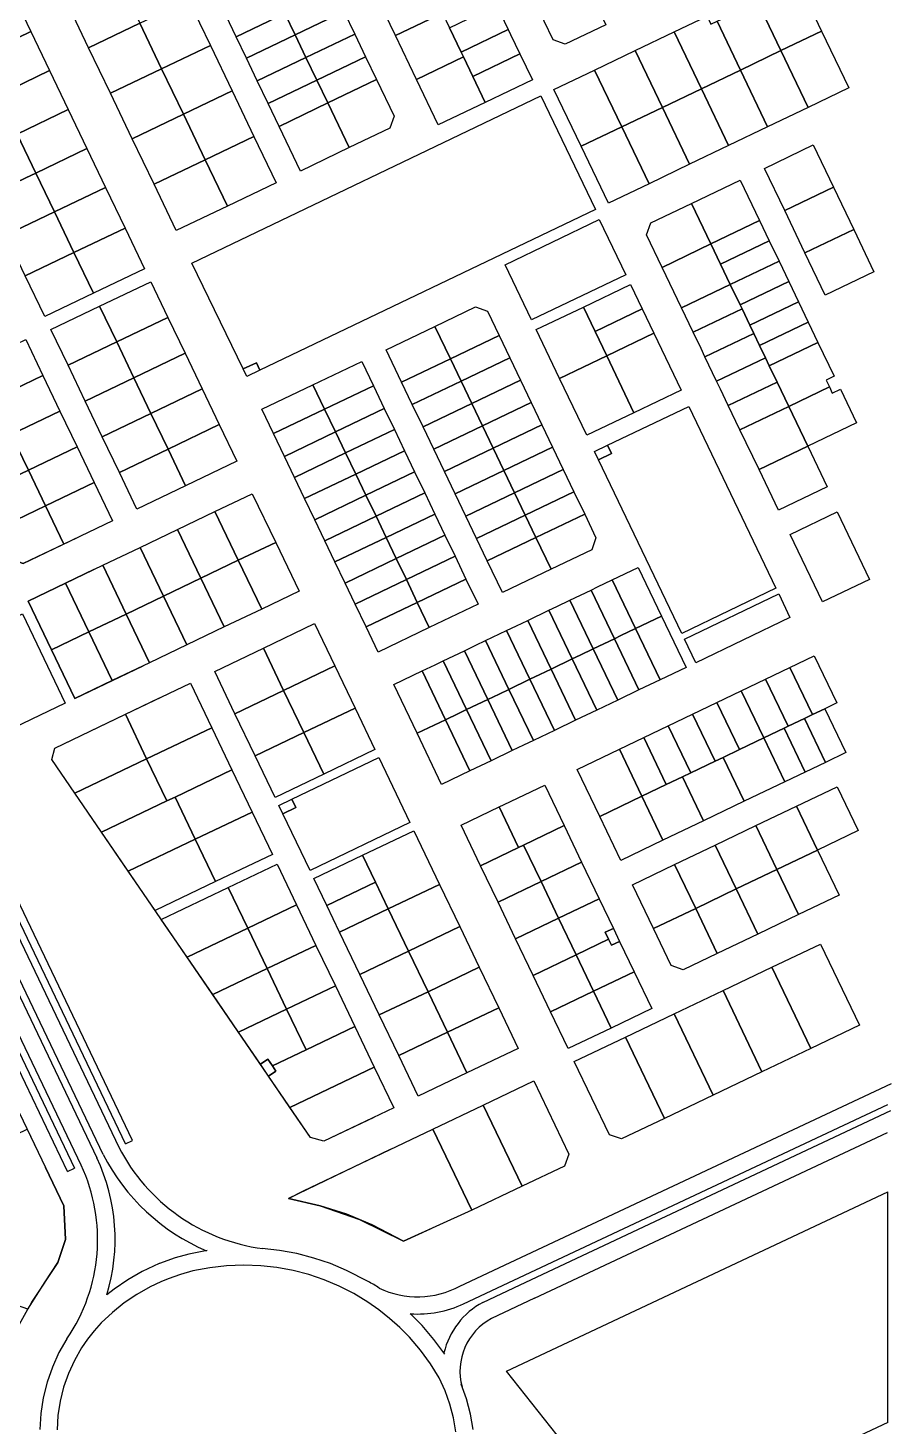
# Model space of a CAD drawing. Header units: metres. Extents: x 678805 to 1359287, y 2747329 to 5497370.
# Drawn here: x 680335 to 680816, y 2748317 to 2749093 of the extents above; entities that cross this region are included whole.
import ezdxf

# ---------------------------------------------------------------- set-up
doc = ezdxf.new("R2010")
doc.units = ezdxf.units.M
for name, color, linetype in [('00_XREF_TWQ_URBAN CONTEXT', 7, 'Continuous'), ('XREF_MON_EIT SUPPORT$0$L-Límite Acera', 9, 'Continuous'), ('XREF_MON_EIT SUPPORT$0$L-Límite Parcela', 5, 'Continuous'), ('XREF_MON_URBAN CONTEXT$0$Parcel', 7, 'Continuous'), ('XREF_MON_URBAN CONTEXT$0$XREF_MON_EIT SUPPORT', 7, 'Continuous')]:
    doc.layers.add(name, color=color, linetype=linetype)

# ---------------------------------------------------------------- blocks, each defined once
blk = doc.blocks.new('XREF_MON_EIT SUPPORT')
at = {"layer": 'XREF_MON_EIT SUPPORT$0$L-Límite Acera'}
for p, q in [((680357.4, 2748458.17), (679961.56, 2749287.19)), ((680603.19, 2748407.65), (680814.92, 2748507.13)), ((680605.24, 2748397.94), (680812.89, 2748495.51)), ((680608.8, 2748395.38), (680814.63, 2748492.09)), ((680616.71, 2748387.85), (680812.67, 2748479.93))]:
    blk.add_line(p, q, dxfattribs=at)
for points in [[(680393.49, 2748475.41), (679998, 2749303.72, -0.413894), (680002.71, 2749317.05), (680761.78, 2749680.5, -0.414588), (680775.12, 2749675.79), (680816.34, 2749589.43)], [(680389.61, 2748473.55), (679994.99, 2749300.06, 0.414214), (679992.32, 2749301), (679992.23, 2749300.96, 0.414214), (679991.29, 2749298.29), (680385.91, 2748471.79)], [(680364.98, 2748461.79), (679970.36, 2749288.26, 0.414533), (679967.69, 2749289.21), (679967.6, 2749289.16, 0.413894), (679966.66, 2749286.5), (680361.28, 2748460.02)], [(680377.25, 2748467.65), (679982.63, 2749294.14, 0.414214), (679979.96, 2749295.08), (679979.96, 2749295.08, 0.414214), (679979.02, 2749292.42), (680373.64, 2748465.93)], [(680434.88, 2748414.33), (680424.85, 2748412.39), (680417.2, 2748410.27), (680408.45, 2748407.18, 0.024209), (680408.36, 2748407.15), (680398.92, 2748402.75), (680390.89, 2748398.21), (680383.25, 2748393.03), (680379.18, 2748389.78)], [(680530.41, 2748393.52, 0.03542), (680524.35, 2748397.18), (680512.35, 2748403.31), (680503.37, 2748407.1), (680494.14, 2748410.24), (680484.7, 2748412.7), (680475.12, 2748414.47), (680465.42, 2748415.54)]]:
    blk.add_lwpolyline(points, format="xyb", dxfattribs=at)
for points in [[(680389.61, 2748473.55), (680393.49, 2748475.41)], [(680357.4, 2748458.17), (680361.28, 2748460.02)], [(680357.4, 2748458.17), (680361.28, 2748460.02)], [(680573.08, 2748313.72), (680571.72, 2748321.5), (680569.71, 2748329.14), (680567.06, 2748336.58), (680563.85, 2748343.67), (680558.93, 2748351.52), (680553.36, 2748359.09), (680547.23, 2748366.23), (680541.91, 2748371.63), (680536.26, 2748376.71), (680530.32, 2748381.43), (680524.11, 2748385.78), (680516.35, 2748390.48), (680508.29, 2748394.6), (680499.95, 2748398.12), (680491.38, 2748401.04), (680482.62, 2748403.32), (680473.72, 2748404.96), (680464.72, 2748405.96), (680455.24, 2748406.3), (680445.77, 2748405.93), (680436.35, 2748404.84), (680427.05, 2748403.04), (680420.09, 2748401.1), (680413.25, 2748398.69), (680409.26, 2748396.98), (680403.32, 2748394.21), (680395.95, 2748390.04), (680388.94, 2748385.3), (680382.33, 2748380.01), (680376.17, 2748374.21), (680372.22, 2748369.84), (680368.55, 2748365.19), (680365.22, 2748360.32), (680361.23, 2748353.34), (680357.91, 2748346.06), (680355.27, 2748338.5), (680353.33, 2748330.73), (680352.11, 2748322.82), (680351.62, 2748314.82)], [(680575.3, 2748394.54), (680603.19, 2748407.65)], [(680577.34, 2748384.84), (680605.24, 2748397.94)], [(680588.04, 2748385.62), (680608.8, 2748395.38)], [(680616.71, 2748387.85), (680592.84, 2748376.72)], [(680566.88, 2748356.92), (680560.88, 2748365.07), (680554.3, 2748372.73), (680548.55, 2748378.57), (680547.76, 2748379.28)], [(680357.08, 2748365.42), (680357.08, 2748365.42), (680352.68, 2748357.73), (680348.99, 2748349.64), (680346.06, 2748341.25), (680343.91, 2748332.63), (680342.55, 2748323.85), (680342.01, 2748314.97)], [(680582.6, 2748314.97), (680582.6, 2748314.97), (680581.1, 2748323.55), (680578.89, 2748331.97), (680575.97, 2748340.18)]]:
    blk.add_lwpolyline(points, dxfattribs=at)
for centre, radius, start, end in [((680279.07, 2748420.77), 104.8, 342.80032, 25.52305), ((680479.87, 2748520.29), 115.33, 207.15768, 246.83809), ((680479.29, 2748519.47), 104.84, 207.05313, 262.62291), ((680276.73, 2748420.51), 97.42, 325.56206, 25.06719), ((680551.83, 2748439.14), 50.4, 244.84988, 297.7509), ((680551.83, 2748439.14), 60, 266.10956, 295.16667), ((680608.72, 2748347.32), 43.53, 118.36719, 166.39943), ((680608.72, 2748347.32), 33.41, 118.36719, 195.02993)]:
    blk.add_arc(centre, radius, start, end, dxfattribs=at)
at = {"layer": 'XREF_MON_EIT SUPPORT$0$L-Límite Parcela'}
for points in [[(680301.77, 2748930.06), (680270.18, 2748914.92), (680326.13, 2748798.13), (680332.8, 2748795.78), (680362.97, 2748810.24)], [(680287.05, 2748428.79), (680102.57, 2748813.89), (680162.07, 2748842.42), (680345.17, 2748460.48)], [(680372.07, 2748792.42), (680335.58, 2748774.94), (680361.51, 2748720.83), (680399.37, 2748738.97)], [(680350.33, 2748693.3), (680408.47, 2748721.15)], [(680527.41, 2748488.29), (680499.75, 2748475.09), (680492.42, 2748477.06), (680361.42, 2748668.36), (680348.65, 2748687.01), (680350.33, 2748693.3)], [(680536.55, 2748470.39), (680480.07, 2748443.21), (680497.66, 2748439.28), (680519.53, 2748431.6), (680544.01, 2748419.56), (680559, 2748426.45)], [(680035.57, 2748263.97), (680070.17, 2748191.74), (680306.9, 2748304.65), (680316.83, 2748327.58), (680319.23, 2748339.33), (680323.08, 2748355.01), (680328.82, 2748370.13), (680335.32, 2748381.8), (680344.94, 2748397.03), (680352.1, 2748407.82), (680356.38, 2748420.52), (680355.36, 2748439.23), (680345.17, 2748460.48)]]:
    blk.add_lwpolyline(points, dxfattribs=at)
blk = doc.blocks.new('XREF_MON_URBAN CONTEXT')
at = {"layer": 'XREF_MON_URBAN CONTEXT$0$Parcel'}
for points in [[(680556.54, 2749120.32), (680563.02, 2749106.79), (680565.61, 2749101.38), (680539.46, 2749088.85), (680527.79, 2749113.2), (680553.94, 2749125.73), (680556.54, 2749120.32)], [(680397.56, 2749095.71), (680369.15, 2749082.1), (680357.06, 2749107.35), (680385.46, 2749120.96), (680397.56, 2749095.71)], [(680656.3, 2749094.93), (680633.75, 2749084.13), (680627.08, 2749086.48), (680617.15, 2749107.22), (680644.2, 2749120.18), (680656.3, 2749094.93)], [(680776.11, 2749091.35), (680753.56, 2749080.55), (680738.44, 2749112.11), (680760.99, 2749122.91), (680776.11, 2749091.35)], [(680337.1, 2749091.14), (680308.69, 2749077.53), (680297.89, 2749100.07), (680326.3, 2749113.68), (680337.1, 2749091.14)], [(680478.16, 2749101.06), (680451.11, 2749088.1), (680445.49, 2749099.82), (680472.54, 2749112.79), (680478.16, 2749101.06)], [(680510.83, 2749102.3), (680483.78, 2749089.34), (680478.16, 2749101.06), (680505.22, 2749114.02), (680510.83, 2749102.3)], [(680753.56, 2749080.55), (680731.02, 2749069.75), (680718.05, 2749096.8), (680721.9, 2749098.64), (680719.74, 2749103.15), (680738.44, 2749112.11), (680753.56, 2749080.55)], [(680436.72, 2749083.42), (680409.66, 2749070.46), (680397.56, 2749095.71), (680424.62, 2749108.67), (680436.72, 2749083.42)], [(680516.88, 2749089.68), (680489.83, 2749076.71), (680483.78, 2749089.34), (680510.83, 2749102.3), (680516.88, 2749089.68)], [(680602.13, 2749092.27), (680575.98, 2749079.74), (680569.5, 2749093.26), (680595.65, 2749105.79), (680602.13, 2749092.27)], [(680409.66, 2749070.46), (680381.25, 2749056.85), (680369.15, 2749082.1), (680397.56, 2749095.71), (680409.66, 2749070.46)], [(680483.78, 2749089.34), (680456.72, 2749076.38), (680451.11, 2749088.1), (680478.16, 2749101.06), (680483.78, 2749089.34)], [(680569.5, 2749093.26), (680575.98, 2749079.74), (680577.28, 2749077.03), (680551.12, 2749064.5), (680539.46, 2749088.85), (680565.61, 2749101.38), (680569.5, 2749093.26)], [(680718.05, 2749096.8), (680731.02, 2749069.75), (680709.37, 2749059.37), (680694.25, 2749090.94), (680712.52, 2749099.69), (680714.68, 2749095.18), (680718.05, 2749096.8)], [(680347.47, 2749069.49), (680319.07, 2749055.88), (680308.69, 2749077.53), (680337.1, 2749091.14), (680347.47, 2749069.49)], [(680489.83, 2749076.71), (680462.77, 2749063.75), (680456.72, 2749076.38), (680483.78, 2749089.34), (680489.83, 2749076.71)], [(680522.93, 2749077.05), (680495.88, 2749064.09), (680489.83, 2749076.71), (680516.88, 2749089.68), (680522.93, 2749077.05)], [(680608.61, 2749078.74), (680582.46, 2749066.21), (680577.28, 2749077.03), (680575.98, 2749079.74), (680602.13, 2749092.27), (680603.43, 2749089.56), (680608.61, 2749078.74)], [(680709.37, 2749059.37), (680687.73, 2749049), (680672.61, 2749080.57), (680694.25, 2749090.94), (680709.37, 2749059.37)], [(680768.69, 2749048.98), (680753.56, 2749080.55), (680776.11, 2749091.35), (680791.23, 2749059.79), (680768.69, 2749048.98)], [(680448.81, 2749058.17), (680421.76, 2749045.21), (680409.66, 2749070.46), (680436.72, 2749083.42), (680448.81, 2749058.17)], [(680589.38, 2749051.78), (680582.46, 2749066.21), (680608.61, 2749078.74), (680615.53, 2749064.31), (680589.38, 2749051.78)], [(680687.73, 2749049), (680665.18, 2749038.2), (680650.06, 2749069.77), (680672.61, 2749080.57), (680687.73, 2749049)], [(680768.69, 2749048.98), (680746.14, 2749038.18), (680731.02, 2749069.75), (680753.56, 2749080.55), (680768.69, 2749048.98)], [(680495.88, 2749064.09), (680468.82, 2749051.12), (680462.77, 2749063.75), (680489.83, 2749076.71), (680495.88, 2749064.09)], [(680528.98, 2749064.42), (680501.93, 2749051.46), (680495.88, 2749064.09), (680522.93, 2749077.05), (680528.98, 2749064.42)], [(680582.46, 2749066.21), (680589.38, 2749051.78), (680563.22, 2749039.25), (680551.12, 2749064.5), (680577.28, 2749077.03), (680582.46, 2749066.21)], [(680357.84, 2749047.85), (680329.44, 2749034.24), (680319.07, 2749055.88), (680347.47, 2749069.49), (680357.84, 2749047.85)], [(680421.76, 2749045.21), (680393.35, 2749031.6), (680381.25, 2749056.85), (680409.66, 2749070.46), (680421.76, 2749045.21)], [(680501.93, 2749051.46), (680474.87, 2749038.5), (680468.82, 2749051.12), (680495.88, 2749064.09), (680501.93, 2749051.46)], [(680513.81, 2749026.66), (680501.93, 2749051.46), (680528.98, 2749064.42), (680538.7, 2749044.13), (680536.36, 2749037.46), (680513.81, 2749026.66)], [(680665.18, 2749038.2), (680642.64, 2749027.4), (680627.51, 2749058.96), (680650.06, 2749069.77), (680665.18, 2749038.2)], [(680746.14, 2749038.18), (680724.5, 2749027.81), (680709.37, 2749059.37), (680731.02, 2749069.75), (680746.14, 2749038.18)], [(680460.91, 2749032.92), (680433.86, 2749019.96), (680421.76, 2749045.21), (680448.81, 2749058.17), (680460.91, 2749032.92)], [(680464.27, 2748903.13), (680462.36, 2748907.26), (680454.95, 2748903.83), (680426.41, 2748962.61), (680620.3, 2749055.51), (680650.55, 2748992.38), (680464.27, 2748903.13)], [(680724.5, 2749027.81), (680702.85, 2749017.44), (680687.73, 2749049), (680709.37, 2749059.37), (680724.5, 2749027.81)], [(680368.21, 2749026.21), (680339.81, 2749012.59), (680329.44, 2749034.24), (680357.84, 2749047.85), (680368.21, 2749026.21)], [(680513.81, 2749026.66), (680486.75, 2749013.7), (680474.87, 2749038.5), (680501.93, 2749051.46), (680513.81, 2749026.66)], [(680702.85, 2749017.44), (680680.31, 2749006.64), (680665.18, 2749038.2), (680687.73, 2749049), (680702.85, 2749017.44)], [(680433.86, 2749019.96), (680405.45, 2749006.35), (680393.35, 2749031.6), (680421.76, 2749045.21), (680433.86, 2749019.96)], [(680339.81, 2749012.59), (680334.3, 2749009.96), (680317.23, 2749001.78), (680315.59, 2749005.2), (680311.12, 2749003.03), (680302.38, 2749021.28), (680329.44, 2749034.24), (680339.81, 2749012.59)], [(680446.17, 2748994.25), (680433.86, 2749019.96), (680460.91, 2749032.92), (680473.23, 2749007.22), (680446.17, 2748994.25)], [(680680.31, 2749006.64), (680657.76, 2748995.84), (680642.64, 2749027.4), (680665.18, 2749038.2), (680680.31, 2749006.64)], [(680378.58, 2749004.56), (680350.18, 2748990.95), (680339.81, 2749012.59), (680368.21, 2749026.21), (680378.58, 2749004.56)], [(680782.7, 2749004.69), (680755.65, 2748991.73), (680744.41, 2749015.18), (680771.47, 2749028.14), (680782.7, 2749004.69)], [(680446.17, 2748994.25), (680417.76, 2748980.64), (680405.45, 2749006.35), (680433.86, 2749019.96), (680446.17, 2748994.25)], [(680350.18, 2748990.95), (680323.12, 2748977.99), (680314.57, 2748995.84), (680319.04, 2748997.99), (680317.23, 2749001.78), (680334.3, 2749009.96), (680339.81, 2749012.59), (680350.18, 2748990.95)], [(680741.69, 2748986.15), (680714.63, 2748973.19), (680703.83, 2748995.73), (680730.88, 2749008.69), (680741.69, 2748986.15)], [(680389.39, 2748982.02), (680360.98, 2748968.4), (680350.18, 2748990.95), (680378.58, 2749004.56), (680389.39, 2748982.02)], [(680793.94, 2748981.24), (680766.88, 2748968.28), (680755.65, 2748991.73), (680782.7, 2749004.69), (680793.94, 2748981.24)], [(680714.63, 2748973.19), (680687.58, 2748960.22), (680678.93, 2748978.26), (680681.28, 2748984.93), (680703.83, 2748995.73), (680714.63, 2748973.19)], [(680360.98, 2748968.4), (680333.92, 2748955.44), (680323.12, 2748977.99), (680350.18, 2748990.95), (680360.98, 2748968.4)], [(680667.38, 2748956.09), (680615.07, 2748931.03), (680600.38, 2748961.69), (680652.69, 2748986.75), (680667.38, 2748956.09)], [(680747.09, 2748974.88), (680720.03, 2748961.91), (680714.63, 2748973.19), (680741.69, 2748986.15), (680747.09, 2748974.88)], [(680371.78, 2748945.86), (680360.98, 2748968.4), (680389.39, 2748982.02), (680400.19, 2748959.47), (680371.78, 2748945.86)], [(680805.17, 2748957.8), (680778.11, 2748944.83), (680766.88, 2748968.28), (680793.94, 2748981.24), (680805.17, 2748957.8)], [(680720.03, 2748961.91), (680725.43, 2748950.64), (680698.38, 2748937.68), (680687.58, 2748960.22), (680714.63, 2748973.19), (680720.03, 2748961.91)], [(680752.49, 2748963.6), (680725.43, 2748950.64), (680720.03, 2748961.91), (680747.09, 2748974.88), (680752.49, 2748963.6)], [(680371.78, 2748945.86), (680344.73, 2748932.9), (680333.92, 2748955.44), (680360.98, 2748968.4), (680371.78, 2748945.86)], [(680757.89, 2748952.33), (680730.84, 2748939.37), (680725.43, 2748950.64), (680752.49, 2748963.6), (680757.89, 2748952.33)], [(680413.15, 2748932.41), (680384.74, 2748918.8), (680375.24, 2748938.64), (680403.65, 2748952.26), (680413.15, 2748932.41)], [(680676.45, 2748937.15), (680650.3, 2748924.62), (680643.82, 2748938.15), (680669.97, 2748950.68), (680676.45, 2748937.15)], [(680730.84, 2748939.37), (680731.92, 2748937.11), (680704.86, 2748924.15), (680698.38, 2748937.68), (680725.43, 2748950.64), (680730.84, 2748939.37)], [(680763.29, 2748941.06), (680736.24, 2748928.09), (680731.92, 2748937.11), (680730.84, 2748939.37), (680757.89, 2748952.33), (680763.29, 2748941.06)], [(680384.74, 2748918.8), (680357.69, 2748905.84), (680348.18, 2748925.68), (680375.24, 2748938.64), (680384.74, 2748918.8)], [(680768.69, 2748929.78), (680741.64, 2748916.82), (680738.4, 2748923.58), (680736.24, 2748928.09), (680763.29, 2748941.06), (680768.69, 2748929.78)], [(680422.66, 2748912.57), (680394.25, 2748898.96), (680384.74, 2748918.8), (680413.15, 2748932.41), (680422.66, 2748912.57)], [(680597.04, 2748922.39), (680569.98, 2748909.42), (680561.34, 2748927.46), (680583.89, 2748938.26), (680590.56, 2748935.91), (680597.04, 2748922.39)], [(680650.3, 2748924.62), (680656.78, 2748911.09), (680630.63, 2748898.56), (680617.67, 2748925.62), (680643.82, 2748938.15), (680650.3, 2748924.62)], [(680682.93, 2748923.62), (680656.78, 2748911.09), (680650.3, 2748924.62), (680676.45, 2748937.15), (680682.93, 2748923.62)], [(680736.24, 2748928.09), (680738.4, 2748923.58), (680711.34, 2748910.62), (680709.18, 2748915.13), (680704.86, 2748924.15), (680731.92, 2748937.11), (680736.24, 2748928.09)], [(680569.98, 2748909.42), (680542.93, 2748896.46), (680534.29, 2748914.5), (680561.34, 2748927.46), (680569.98, 2748909.42)], [(680671.91, 2748879.53), (680656.78, 2748911.09), (680682.93, 2748923.62), (680698.06, 2748892.06), (680671.91, 2748879.53)], [(680741.64, 2748916.82), (680744.88, 2748910.06), (680717.82, 2748897.09), (680711.34, 2748910.62), (680738.4, 2748923.58), (680741.64, 2748916.82)], [(680774.09, 2748918.51), (680747.04, 2748905.55), (680744.88, 2748910.06), (680741.64, 2748916.82), (680768.69, 2748929.78), (680774.09, 2748918.51)], [(680343.73, 2748900.26), (680316.67, 2748887.3), (680307.17, 2748907.14), (680334.22, 2748920.1), (680343.73, 2748900.26)], [(680394.25, 2748898.96), (680367.19, 2748886), (680357.69, 2748905.84), (680384.74, 2748918.8), (680394.25, 2748898.96)], [(680602.98, 2748909.99), (680575.92, 2748897.02), (680569.98, 2748909.42), (680597.04, 2748922.39), (680602.98, 2748909.99)], [(680783.08, 2748899.76), (680778.6, 2748897.61), (680780.42, 2748893.82), (680757.84, 2748883), (680751.36, 2748896.53), (680747.04, 2748905.55), (680774.09, 2748918.51), (680783.08, 2748899.76)], [(680432.16, 2748892.73), (680403.76, 2748879.12), (680394.25, 2748898.96), (680422.66, 2748912.57), (680432.16, 2748892.73)], [(680527.24, 2748894.49), (680500.18, 2748881.53), (680493.7, 2748895.05), (680520.76, 2748908.02), (680527.24, 2748894.49)], [(680575.92, 2748897.02), (680548.87, 2748884.06), (680542.93, 2748896.46), (680569.98, 2748909.42), (680575.92, 2748897.02)], [(680608.92, 2748897.59), (680581.86, 2748884.62), (680575.92, 2748897.02), (680602.98, 2748909.99), (680608.92, 2748897.59)], [(680671.91, 2748879.53), (680645.75, 2748867), (680630.63, 2748898.56), (680656.78, 2748911.09), (680671.91, 2748879.53)], [(680747.04, 2748905.55), (680751.36, 2748896.53), (680724.3, 2748883.57), (680719.98, 2748892.59), (680717.82, 2748897.09), (680744.88, 2748910.06), (680747.04, 2748905.55)], [(680353.24, 2748880.42), (680326.18, 2748867.46), (680316.67, 2748887.3), (680343.73, 2748900.26), (680353.24, 2748880.42)], [(680464.27, 2748903.13), (680456.98, 2748899.64), (680454.95, 2748903.83), (680462.36, 2748907.26), (680464.27, 2748903.13)], [(680403.76, 2748879.12), (680376.7, 2748866.16), (680367.19, 2748886), (680394.25, 2748898.96), (680403.76, 2748879.12)], [(680441.67, 2748872.89), (680413.26, 2748859.28), (680403.76, 2748879.12), (680432.16, 2748892.73), (680441.67, 2748872.89)], [(680500.18, 2748881.53), (680471.78, 2748867.91), (680465.3, 2748881.44), (680493.7, 2748895.05), (680500.18, 2748881.53)], [(680533.29, 2748881.86), (680506.23, 2748868.9), (680500.18, 2748881.53), (680527.24, 2748894.49), (680533.29, 2748881.86)], [(680581.86, 2748884.62), (680554.81, 2748871.66), (680548.87, 2748884.06), (680575.92, 2748897.02), (680581.86, 2748884.62)], [(680614.86, 2748885.19), (680587.81, 2748872.22), (680581.86, 2748884.62), (680608.92, 2748897.59), (680614.86, 2748885.19)], [(680757.84, 2748883), (680730.79, 2748870.04), (680724.3, 2748883.57), (680751.36, 2748896.53), (680757.84, 2748883)], [(680786.52, 2748892.57), (680795.48, 2748873.87), (680768.43, 2748860.91), (680757.84, 2748883), (680780.42, 2748893.82), (680782.06, 2748890.4), (680786.52, 2748892.57)], [(680587.81, 2748872.22), (680560.75, 2748859.26), (680554.81, 2748871.66), (680581.86, 2748884.62), (680587.81, 2748872.22)], [(680620.8, 2748872.79), (680593.75, 2748859.82), (680587.81, 2748872.22), (680614.86, 2748885.19), (680620.8, 2748872.79)], [(680362.74, 2748860.58), (680335.69, 2748847.62), (680326.18, 2748867.46), (680353.24, 2748880.42), (680362.74, 2748860.58)], [(680413.26, 2748859.28), (680386.21, 2748846.32), (680376.7, 2748866.16), (680403.76, 2748879.12), (680413.26, 2748859.28)], [(680506.23, 2748868.9), (680477.83, 2748855.29), (680471.78, 2748867.91), (680500.18, 2748881.53), (680506.23, 2748868.9)], [(680538.91, 2748870.14), (680511.85, 2748857.18), (680506.23, 2748868.9), (680533.29, 2748881.86), (680538.91, 2748870.14)], [(680652.25, 2748853.44), (680659.46, 2748856.89), (680657.3, 2748861.41), (680702.38, 2748883.04), (680750.77, 2748782.04), (680698.47, 2748756.98), (680652.25, 2748853.44)], [(680768.43, 2748860.91), (680741.37, 2748847.95), (680730.79, 2748870.04), (680757.84, 2748883), (680768.43, 2748860.91)], [(680422.98, 2748838.99), (680413.26, 2748859.28), (680441.67, 2748872.89), (680451.39, 2748852.6), (680422.98, 2748838.99)], [(680511.85, 2748857.18), (680483.44, 2748843.57), (680477.83, 2748855.29), (680506.23, 2748868.9), (680511.85, 2748857.18)], [(680544.52, 2748858.42), (680517.47, 2748845.45), (680511.85, 2748857.18), (680538.91, 2748870.14), (680544.52, 2748858.42)], [(680593.75, 2748859.82), (680566.69, 2748846.86), (680560.75, 2748859.26), (680587.81, 2748872.22), (680593.75, 2748859.82)], [(680626.74, 2748860.39), (680599.69, 2748847.42), (680593.75, 2748859.82), (680620.8, 2748872.79), (680626.74, 2748860.39)], [(680335.69, 2748847.62), (680308.63, 2748834.66), (680299.13, 2748854.5), (680326.18, 2748867.46), (680335.69, 2748847.62)], [(680652.25, 2748853.44), (680650.08, 2748857.96), (680657.3, 2748861.41), (680659.46, 2748856.89), (680652.25, 2748853.44)], [(680372.25, 2748840.74), (680345.19, 2748827.78), (680335.69, 2748847.62), (680362.74, 2748860.58), (680372.25, 2748840.74)], [(680422.98, 2748838.99), (680395.93, 2748826.03), (680386.21, 2748846.32), (680413.26, 2748859.28), (680422.98, 2748838.99)], [(680517.47, 2748845.45), (680489.06, 2748831.84), (680483.44, 2748843.57), (680511.85, 2748857.18), (680517.47, 2748845.45)], [(680550.14, 2748846.69), (680523.09, 2748833.73), (680517.47, 2748845.45), (680544.52, 2748858.42), (680550.14, 2748846.69)], [(680599.69, 2748847.42), (680572.63, 2748834.46), (680566.69, 2748846.86), (680593.75, 2748859.82), (680599.69, 2748847.42)], [(680632.68, 2748847.99), (680605.63, 2748835.02), (680599.69, 2748847.42), (680626.74, 2748860.39), (680632.68, 2748847.99)], [(680779.23, 2748838.36), (680752.18, 2748825.4), (680741.37, 2748847.95), (680768.43, 2748860.91), (680779.23, 2748838.36)], [(680345.19, 2748827.78), (680318.14, 2748814.82), (680308.63, 2748834.66), (680335.69, 2748847.62), (680345.19, 2748827.78)], [(680523.09, 2748833.73), (680494.68, 2748820.12), (680489.06, 2748831.84), (680517.47, 2748845.45), (680523.09, 2748833.73)], [(680555.76, 2748834.97), (680528.7, 2748822), (680523.09, 2748833.73), (680550.14, 2748846.69), (680555.76, 2748834.97)], [(680605.63, 2748835.02), (680578.58, 2748822.06), (680572.63, 2748834.46), (680599.69, 2748847.42), (680605.63, 2748835.02)], [(680638.63, 2748835.59), (680611.57, 2748822.62), (680605.63, 2748835.02), (680632.68, 2748847.99), (680638.63, 2748835.59)], [(680355.35, 2748806.59), (680345.19, 2748827.78), (680372.25, 2748840.74), (680382.4, 2748819.55), (680355.35, 2748806.59)], [(680473, 2748807.51), (680452.25, 2748797.57), (680439.29, 2748824.63), (680460.03, 2748834.57), (680473, 2748807.51)], [(680528.7, 2748822), (680500.3, 2748808.39), (680494.68, 2748820.12), (680523.09, 2748833.73), (680528.7, 2748822)], [(680561.38, 2748823.24), (680534.32, 2748810.28), (680528.7, 2748822), (680555.76, 2748834.97), (680561.38, 2748823.24)], [(680611.57, 2748822.62), (680584.52, 2748809.66), (680578.58, 2748822.06), (680605.63, 2748835.02), (680611.57, 2748822.62)], [(680644.57, 2748823.19), (680617.51, 2748810.22), (680611.57, 2748822.62), (680638.63, 2748835.59), (680644.57, 2748823.19)], [(680355.35, 2748806.59), (680332.8, 2748795.78), (680326.13, 2748798.13), (680318.14, 2748814.82), (680345.19, 2748827.78), (680355.35, 2748806.59)], [(680452.25, 2748797.57), (680431.51, 2748787.64), (680418.55, 2748814.69), (680439.29, 2748824.63), (680452.25, 2748797.57)], [(680566.99, 2748811.52), (680539.94, 2748798.56), (680534.32, 2748810.28), (680561.38, 2748823.24), (680566.99, 2748811.52)], [(680617.51, 2748810.22), (680590.46, 2748797.26), (680584.52, 2748809.66), (680611.57, 2748822.62), (680617.51, 2748810.22)], [(680625.94, 2748792.64), (680617.51, 2748810.22), (680644.57, 2748823.19), (680650.83, 2748810.11), (680648.48, 2748803.44), (680625.94, 2748792.64)], [(680802.74, 2748786.98), (680776.59, 2748774.45), (680758.66, 2748811.87), (680784.81, 2748824.4), (680802.74, 2748786.98)], [(680431.51, 2748787.64), (680410.77, 2748777.7), (680397.81, 2748804.75), (680418.55, 2748814.69), (680431.51, 2748787.64)], [(680534.32, 2748810.28), (680505.91, 2748796.67), (680500.3, 2748808.39), (680528.7, 2748822), (680534.32, 2748810.28)], [(680465.22, 2748770.52), (680452.25, 2748797.57), (680473, 2748807.51), (680485.96, 2748780.46), (680465.22, 2748770.52)], [(680539.94, 2748798.56), (680511.53, 2748784.95), (680505.91, 2748796.67), (680534.32, 2748810.28), (680539.94, 2748798.56)], [(680572.61, 2748799.8), (680545.55, 2748786.83), (680539.94, 2748798.56), (680566.99, 2748811.52), (680572.61, 2748799.8)], [(680625.94, 2748792.64), (680598.88, 2748779.67), (680590.46, 2748797.26), (680617.51, 2748810.22), (680625.94, 2748792.64)], [(680410.77, 2748777.7), (680390.03, 2748767.76), (680377.07, 2748794.81), (680397.81, 2748804.75), (680410.77, 2748777.7)], [(680578.66, 2748787.17), (680551.6, 2748774.21), (680545.55, 2748786.83), (680572.61, 2748799.8), (680578.66, 2748787.17)], [(680390.03, 2748767.76), (680369.29, 2748757.82), (680356.32, 2748784.88), (680377.07, 2748794.81), (680390.03, 2748767.76)], [(680465.22, 2748770.52), (680444.48, 2748760.58), (680431.51, 2748787.64), (680452.25, 2748797.57), (680465.22, 2748770.52)], [(680545.55, 2748786.83), (680517.15, 2748773.22), (680511.53, 2748784.95), (680539.94, 2748798.56), (680545.55, 2748786.83)], [(680687.22, 2748766.56), (680672.79, 2748759.64), (680659.83, 2748786.7), (680674.26, 2748793.61), (680687.22, 2748766.56)], [(680369.29, 2748757.82), (680348.54, 2748747.88), (680335.58, 2748774.94), (680356.32, 2748784.88), (680369.29, 2748757.82)], [(680444.48, 2748760.58), (680423.73, 2748750.64), (680410.77, 2748777.7), (680431.51, 2748787.64), (680444.48, 2748760.58)], [(680551.6, 2748774.21), (680523.2, 2748760.6), (680517.15, 2748773.22), (680545.55, 2748786.83), (680551.6, 2748774.21)], [(680558.3, 2748760.23), (680551.6, 2748774.21), (680578.66, 2748787.17), (680585.36, 2748773.19), (680558.3, 2748760.23)], [(680672.79, 2748759.64), (680664.68, 2748755.76), (680661.07, 2748754.03), (680648.11, 2748781.08), (680651.72, 2748782.81), (680659.83, 2748786.7), (680672.79, 2748759.64)], [(680423.73, 2748750.64), (680402.99, 2748740.7), (680390.03, 2748767.76), (680410.77, 2748777.7), (680423.73, 2748750.64)], [(680661.07, 2748754.03), (680649.35, 2748748.41), (680636.38, 2748775.46), (680648.11, 2748781.08), (680661.07, 2748754.03)], [(680758.55, 2748765.8), (680706.25, 2748740.74), (680699.98, 2748753.82), (680752.29, 2748778.88), (680758.55, 2748765.8)], [(680332.33, 2748767.84), (680356.1, 2748718.24), (680318.22, 2748700.09), (680292.29, 2748754.2), (680322.96, 2748768.89), (680325.12, 2748764.38), (680332.33, 2748767.84)], [(680558.3, 2748760.23), (680529.89, 2748746.62), (680523.2, 2748760.6), (680551.6, 2748774.21), (680558.3, 2748760.23)], [(680637.62, 2748742.79), (680625.9, 2748737.18), (680612.94, 2748764.23), (680624.66, 2748769.85), (680637.62, 2748742.79)], [(680649.35, 2748748.41), (680642.13, 2748744.95), (680637.62, 2748742.79), (680624.66, 2748769.85), (680629.17, 2748772.01), (680636.38, 2748775.46), (680649.35, 2748748.41)], [(680402.99, 2748740.7), (680382.25, 2748730.77), (680369.29, 2748757.82), (680390.03, 2748767.76), (680402.99, 2748740.7)], [(680505.84, 2748738.97), (680477.43, 2748725.36), (680466.19, 2748748.81), (680494.6, 2748762.42), (680505.84, 2748738.97)], [(680625.9, 2748737.18), (680619.59, 2748734.15), (680614.18, 2748731.56), (680601.21, 2748758.61), (680606.62, 2748761.21), (680612.94, 2748764.23), (680625.9, 2748737.18)], [(680686.41, 2748731.24), (680672.79, 2748759.64), (680687.22, 2748766.56), (680700.83, 2748738.15), (680686.41, 2748731.24)], [(680382.25, 2748730.77), (680361.51, 2748720.83), (680348.54, 2748747.88), (680369.29, 2748757.82), (680382.25, 2748730.77)], [(680602.45, 2748725.94), (680597.04, 2748723.35), (680590.73, 2748720.32), (680577.77, 2748747.38), (680584.08, 2748750.4), (680589.49, 2748753), (680602.45, 2748725.94)], [(680614.18, 2748731.56), (680602.45, 2748725.94), (680589.49, 2748753), (680601.21, 2748758.61), (680614.18, 2748731.56)], [(680674.68, 2748725.62), (680662.96, 2748720), (680649.35, 2748748.41), (680661.07, 2748754.03), (680674.68, 2748725.62)], [(680686.41, 2748731.24), (680674.68, 2748725.62), (680661.07, 2748754.03), (680664.68, 2748755.76), (680672.79, 2748759.64), (680686.41, 2748731.24)], [(680477.43, 2748725.36), (680450.37, 2748712.4), (680439.14, 2748735.85), (680466.19, 2748748.81), (680477.43, 2748725.36)], [(680590.73, 2748720.32), (680579, 2748714.71), (680566.04, 2748741.76), (680577.77, 2748747.38), (680590.73, 2748720.32)], [(680662.96, 2748720), (680651.23, 2748714.38), (680637.62, 2748742.79), (680642.13, 2748744.95), (680649.35, 2748748.41), (680662.96, 2748720)], [(680784.59, 2748718.4), (680777.83, 2748715.16), (680771.06, 2748711.92), (680758.53, 2748738.07), (680772.06, 2748744.55), (680784.59, 2748718.4)], [(680517.07, 2748715.53), (680488.66, 2748701.91), (680477.43, 2748725.36), (680505.84, 2748738.97), (680517.07, 2748715.53)], [(680579, 2748714.71), (680574.5, 2748712.55), (680567.28, 2748709.09), (680554.32, 2748736.14), (680561.53, 2748739.6), (680566.04, 2748741.76), (680579, 2748714.71)], [(680639.51, 2748708.77), (680627.79, 2748703.15), (680614.18, 2748731.56), (680619.59, 2748734.15), (680625.9, 2748737.18), (680639.51, 2748708.77)], [(680651.23, 2748714.38), (680639.51, 2748708.77), (680625.9, 2748737.18), (680637.62, 2748742.79), (680651.23, 2748714.38)], [(680771.06, 2748711.92), (680766.55, 2748709.76), (680757.54, 2748705.44), (680745, 2748731.59), (680758.53, 2748738.07), (680771.06, 2748711.92)], [(680437.46, 2748704.64), (680401.36, 2748687.41), (680389.54, 2748712.08), (680425.61, 2748729.37), (680437.46, 2748704.64)], [(680567.28, 2748709.09), (680551.5, 2748701.53), (680538.54, 2748728.58), (680554.32, 2748736.14), (680567.28, 2748709.09)], [(680627.79, 2748703.15), (680616.06, 2748697.53), (680602.45, 2748725.94), (680614.18, 2748731.56), (680627.79, 2748703.15)], [(680757.54, 2748705.44), (680755.28, 2748704.36), (680744.01, 2748698.96), (680731.48, 2748725.11), (680745, 2748731.59), (680757.54, 2748705.44)], [(680488.66, 2748701.91), (680461.61, 2748688.95), (680450.37, 2748712.4), (680477.43, 2748725.36), (680488.66, 2748701.91)], [(680616.06, 2748697.53), (680610.65, 2748694.94), (680604.34, 2748691.92), (680590.73, 2748720.32), (680597.04, 2748723.35), (680602.45, 2748725.94), (680616.06, 2748697.53)], [(680744.01, 2748698.96), (680730.48, 2748692.48), (680717.95, 2748718.63), (680731.48, 2748725.11), (680744.01, 2748698.96)], [(680499.68, 2748678.92), (680488.66, 2748701.91), (680517.07, 2748715.53), (680528.09, 2748692.53), (680499.68, 2748678.92)], [(680592.62, 2748686.3), (680580.89, 2748680.68), (680567.28, 2748709.09), (680574.5, 2748712.55), (680579, 2748714.71), (680592.62, 2748686.3)], [(680604.34, 2748691.92), (680592.62, 2748686.3), (680579, 2748714.71), (680590.73, 2748720.32), (680604.34, 2748691.92)], [(680730.48, 2748692.48), (680721.46, 2748688.16), (680716.95, 2748685.99), (680704.42, 2748712.15), (680717.95, 2748718.63), (680730.48, 2748692.48)], [(680789.49, 2748690.81), (680778.22, 2748685.41), (680766.55, 2748709.76), (680771.06, 2748711.92), (680777.83, 2748715.16), (680789.49, 2748690.81)], [(680401.36, 2748687.41), (680361.42, 2748668.36), (680348.65, 2748687.01), (680350.33, 2748693.3), (680389.54, 2748712.08), (680401.36, 2748687.41)], [(680580.89, 2748680.68), (680565.11, 2748673.12), (680551.5, 2748701.53), (680567.28, 2748709.09), (680580.89, 2748680.68)], [(680716.95, 2748685.99), (680703.43, 2748679.51), (680690.9, 2748705.67), (680704.42, 2748712.15), (680716.95, 2748685.99)], [(680778.22, 2748685.41), (680766.95, 2748680.01), (680755.28, 2748704.36), (680757.54, 2748705.44), (680766.55, 2748709.76), (680778.22, 2748685.41)], [(680448.69, 2748681.19), (680417.1, 2748666.12), (680412.59, 2748663.97), (680401.36, 2748687.41), (680437.46, 2748704.64), (680448.69, 2748681.19)], [(680499.68, 2748678.92), (680472.63, 2748665.95), (680461.61, 2748688.95), (680488.66, 2748701.91), (680499.68, 2748678.92)], [(680689.9, 2748673.03), (680676.37, 2748666.55), (680663.84, 2748692.7), (680677.37, 2748699.18), (680689.9, 2748673.03)], [(680703.43, 2748679.51), (680698.92, 2748677.35), (680689.9, 2748673.03), (680677.37, 2748699.18), (680690.9, 2748705.67), (680703.43, 2748679.51)], [(680755.67, 2748674.61), (680733.13, 2748663.81), (680721.46, 2748688.16), (680730.48, 2748692.48), (680744.01, 2748698.96), (680755.67, 2748674.61)], [(680766.95, 2748680.01), (680755.67, 2748674.61), (680744.01, 2748698.96), (680755.28, 2748704.36), (680766.95, 2748680.01)], [(680676.37, 2748666.55), (680652.92, 2748655.32), (680640.39, 2748681.47), (680663.84, 2748692.7), (680676.37, 2748666.55)], [(680412.59, 2748663.97), (680376.29, 2748646.64), (680361.42, 2748668.36), (680401.36, 2748687.41), (680412.59, 2748663.97)], [(680476.96, 2748656.9), (680484.18, 2748660.36), (680482.01, 2748664.88), (680530.25, 2748688.02), (680547.53, 2748651.95), (680492.07, 2748625.37), (680476.96, 2748656.9)], [(680733.13, 2748663.81), (680710.58, 2748653), (680698.92, 2748677.35), (680703.43, 2748679.51), (680716.95, 2748685.99), (680721.46, 2748688.16), (680733.13, 2748663.81)], [(680459.93, 2748657.75), (680428.34, 2748642.67), (680417.1, 2748666.12), (680448.69, 2748681.19), (680459.93, 2748657.75)], [(680710.58, 2748653), (680688.04, 2748642.2), (680676.37, 2748666.55), (680689.9, 2748673.03), (680698.92, 2748677.35), (680710.58, 2748653)], [(680633.16, 2748650.28), (680610.61, 2748639.48), (680607.91, 2748638.18), (680597.1, 2748660.73), (680599.81, 2748662.02), (680622.36, 2748672.83), (680633.16, 2748650.28)], [(680796.37, 2748647.53), (680773.82, 2748636.73), (680762.16, 2748661.08), (680784.7, 2748671.88), (680796.37, 2748647.53)], [(680428.34, 2748642.67), (680391.16, 2748624.93), (680376.29, 2748646.64), (680412.59, 2748663.97), (680417.1, 2748666.12), (680428.34, 2748642.67)], [(680476.96, 2748656.9), (680474.8, 2748661.42), (680482.01, 2748664.88), (680484.18, 2748660.36), (680476.96, 2748656.9)], [(680607.91, 2748638.18), (680586.72, 2748628.03), (680575.91, 2748650.57), (680597.1, 2748660.73), (680607.91, 2748638.18)], [(680688.04, 2748642.2), (680664.59, 2748630.97), (680652.92, 2748655.32), (680676.37, 2748666.55), (680688.04, 2748642.2)], [(680773.82, 2748636.73), (680751.28, 2748625.93), (680739.61, 2748650.28), (680762.16, 2748661.08), (680773.82, 2748636.73)], [(680439.57, 2748619.22), (680428.34, 2748642.67), (680459.93, 2748657.75), (680471.16, 2748634.3), (680439.57, 2748619.22)], [(680563.95, 2748617.68), (680535.54, 2748604.07), (680528.42, 2748618.95), (680521.29, 2748633.83), (680549.69, 2748647.44), (680563.95, 2748617.68)], [(680642.88, 2748629.99), (680620.34, 2748619.18), (680610.61, 2748639.48), (680633.16, 2748650.28), (680642.88, 2748629.99)], [(680751.28, 2748625.93), (680728.73, 2748615.13), (680717.06, 2748639.48), (680739.61, 2748650.28), (680751.28, 2748625.93)], [(680439.57, 2748619.22), (680406.03, 2748603.22), (680391.16, 2748624.93), (680428.34, 2748642.67), (680439.57, 2748619.22)], [(680620.34, 2748619.18), (680596.44, 2748607.73), (680586.72, 2748628.03), (680607.91, 2748638.18), (680610.61, 2748639.48), (680620.34, 2748619.18)], [(680728.73, 2748615.13), (680706.19, 2748604.32), (680694.52, 2748628.67), (680717.06, 2748639.48), (680728.73, 2748615.13)], [(680785.85, 2748611.63), (680763.29, 2748600.86), (680751.28, 2748625.93), (680773.82, 2748636.73), (680785.85, 2748611.63)], [(680484.56, 2748606.34), (680457.48, 2748593.42), (680446.68, 2748615.97), (680473.75, 2748628.89), (680484.56, 2748606.34)], [(680528.42, 2748618.95), (680501.36, 2748605.98), (680494.23, 2748620.86), (680521.29, 2748633.83), (680528.42, 2748618.95)], [(680652.6, 2748609.7), (680630.06, 2748598.89), (680620.34, 2748619.18), (680642.88, 2748629.99), (680652.6, 2748609.7)], [(680706.19, 2748604.32), (680682.74, 2748593.09), (680671.07, 2748617.44), (680694.52, 2748628.67), (680706.19, 2748604.32)], [(680763.29, 2748600.86), (680740.73, 2748590.09), (680728.73, 2748615.13), (680751.28, 2748625.93), (680763.29, 2748600.86)], [(680457.48, 2748593.42), (680423.76, 2748577.33), (680409.46, 2748598.2), (680446.68, 2748615.97), (680457.48, 2748593.42)], [(680535.54, 2748604.07), (680508.49, 2748591.1), (680501.36, 2748605.98), (680528.42, 2748618.95), (680535.54, 2748604.07)], [(680575.2, 2748594.2), (680546.77, 2748580.63), (680535.54, 2748604.07), (680563.95, 2748617.68), (680575.2, 2748594.2)], [(680630.06, 2748598.89), (680606.16, 2748587.44), (680596.44, 2748607.73), (680620.34, 2748619.18), (680630.06, 2748598.89)], [(680740.73, 2748590.09), (680718.16, 2748579.32), (680706.19, 2748604.32), (680728.73, 2748615.13), (680740.73, 2748590.09)], [(680495.36, 2748583.8), (680468.28, 2748570.87), (680457.48, 2748593.42), (680484.56, 2748606.34), (680495.36, 2748583.8)], [(680660.51, 2748593.19), (680656.03, 2748591.05), (680657.85, 2748587.26), (680639.78, 2748578.6), (680630.06, 2748598.89), (680652.6, 2748609.7), (680660.51, 2748593.19)], [(680546.77, 2748580.63), (680519.7, 2748567.71), (680508.49, 2748591.1), (680535.54, 2748604.07), (680546.77, 2748580.63)], [(680639.78, 2748578.6), (680615.88, 2748567.15), (680606.16, 2748587.44), (680630.06, 2748598.89), (680639.78, 2748578.6)], [(680718.16, 2748579.32), (680699.21, 2748570.28), (680692.54, 2748572.63), (680682.74, 2748593.09), (680706.19, 2748604.32), (680718.16, 2748579.32)], [(680468.28, 2748570.87), (680438.05, 2748556.45), (680423.76, 2748577.33), (680457.48, 2748593.42), (680468.28, 2748570.87)], [(680586, 2748571.65), (680557.58, 2748558.09), (680546.77, 2748580.63), (680575.2, 2748594.2), (680586, 2748571.65)], [(680663.95, 2748586.01), (680659.49, 2748583.84), (680657.85, 2748587.26), (680656.03, 2748591.05), (680660.51, 2748593.19), (680663.95, 2748586.01)], [(680506.16, 2748561.25), (680479.09, 2748548.33), (680468.28, 2748570.87), (680495.36, 2748583.8), (680506.16, 2748561.25)], [(680663.95, 2748586.01), (680672.05, 2748569.11), (680649.5, 2748558.31), (680639.78, 2748578.6), (680657.85, 2748587.26), (680659.49, 2748583.84), (680663.95, 2748586.01)], [(680797.15, 2748539.45), (680770.07, 2748526.53), (680748.47, 2748571.62), (680775.54, 2748584.54), (680797.15, 2748539.45)], [(680557.58, 2748558.09), (680530.5, 2748545.16), (680519.7, 2748567.71), (680546.77, 2748580.63), (680557.58, 2748558.09)], [(680649.5, 2748558.31), (680625.6, 2748546.86), (680615.88, 2748567.15), (680639.78, 2748578.6), (680649.5, 2748558.31)], [(680479.09, 2748548.33), (680452.35, 2748535.57), (680438.05, 2748556.45), (680468.28, 2748570.87), (680479.09, 2748548.33)], [(680596.81, 2748549.11), (680568.38, 2748535.54), (680557.58, 2748558.09), (680586, 2748571.65), (680596.81, 2748549.11)], [(680659.27, 2748537.92), (680649.5, 2748558.31), (680672.05, 2748569.11), (680681.83, 2748548.69), (680659.27, 2748537.92)], [(680770.07, 2748526.53), (680743, 2748513.61), (680721.39, 2748558.7), (680748.47, 2748571.62), (680770.07, 2748526.53)], [(680516.96, 2748538.7), (680489.89, 2748525.78), (680479.09, 2748548.33), (680506.16, 2748561.25), (680516.96, 2748538.7)], [(680659.27, 2748537.92), (680635.36, 2748526.51), (680625.6, 2748546.86), (680649.5, 2748558.31), (680659.27, 2748537.92)], [(680743, 2748513.61), (680715.92, 2748500.69), (680694.32, 2748545.78), (680721.39, 2748558.7), (680743, 2748513.61)], [(680568.38, 2748535.54), (680541.3, 2748522.62), (680530.5, 2748545.16), (680557.58, 2748558.09), (680568.38, 2748535.54)], [(680489.89, 2748525.78), (680471.18, 2748516.86), (680468.6, 2748520.63), (680464.52, 2748517.8), (680452.35, 2748535.57), (680479.09, 2748548.33), (680489.89, 2748525.78)], [(680579.18, 2748512.99), (680568.38, 2748535.54), (680596.81, 2748549.11), (680607.61, 2748526.56), (680579.18, 2748512.99)], [(680715.92, 2748500.69), (680688.85, 2748487.77), (680667.24, 2748532.86), (680694.32, 2748545.78), (680715.92, 2748500.69)], [(680527.77, 2748516.16), (680480.94, 2748493.81), (680469.02, 2748511.22), (680473.12, 2748514.03), (680471.18, 2748516.86), (680489.89, 2748525.78), (680516.96, 2748538.7), (680527.77, 2748516.16)], [(680579.18, 2748512.99), (680552.11, 2748500.07), (680541.3, 2748522.62), (680568.38, 2748535.54), (680579.18, 2748512.99)], [(680688.85, 2748487.77), (680664.93, 2748476.35), (680658.26, 2748478.71), (680638.81, 2748519.29), (680667.24, 2748532.86), (680688.85, 2748487.77)], [(680471.18, 2748516.86), (680473.12, 2748514.03), (680469.02, 2748511.22), (680464.52, 2748517.8), (680468.6, 2748520.63), (680471.18, 2748516.86)], [(680480.94, 2748493.81), (680527.77, 2748516.16), (680538.57, 2748493.61), (680499.75, 2748475.09), (680492.42, 2748477.06), (680480.94, 2748493.81)], [(680609.88, 2748450.08), (680588.27, 2748495.17), (680616.25, 2748508.53), (680635.69, 2748467.94), (680633.34, 2748461.28), (680609.88, 2748450.08)], [(680609.88, 2748450.08), (680581.9, 2748436.73), (680560.3, 2748481.82), (680588.27, 2748495.17), (680609.88, 2748450.08)], [(680335.32, 2748381.8), (680277.65, 2748402.11), (680287.05, 2748428.79), (680275.38, 2748453.15), (680334.99, 2748481.72), (680355.36, 2748439.23), (680356.38, 2748420.52), (680352.1, 2748407.82), (680337.79, 2748386.24), (680335.32, 2748381.8)], [(680581.9, 2748436.73), (680544.01, 2748419.56), (680526.49, 2748428.66), (680512.57, 2748434.54), (680497.66, 2748439.28), (680480.07, 2748443.21), (680488.41, 2748447.51), (680560.3, 2748481.82), (680581.9, 2748436.73)]]:
    blk.add_lwpolyline(points, close=True, dxfattribs=at)
blk.add_lwpolyline([(680812.89, 2748318.93), (680675, 2748254.14), (680601.14, 2748347.42), (680812.89, 2748446.91)], dxfattribs=at)
at = {"layer": 'XREF_MON_URBAN CONTEXT$0$XREF_MON_EIT SUPPORT'}
blk.add_line((680812.89, 2748318.93), (680812.89, 2748446.91), dxfattribs=at)
blk.add_blockref('XREF_MON_EIT SUPPORT', (0, 0), dxfattribs=at)

msp = doc.modelspace()

# ---------------------------------------------------------------- block references
at = {"layer": '00_XREF_TWQ_URBAN CONTEXT'}
msp.add_blockref('XREF_MON_URBAN CONTEXT', (0, 0), dxfattribs=at)

doc.saveas('drawing.dxf')
